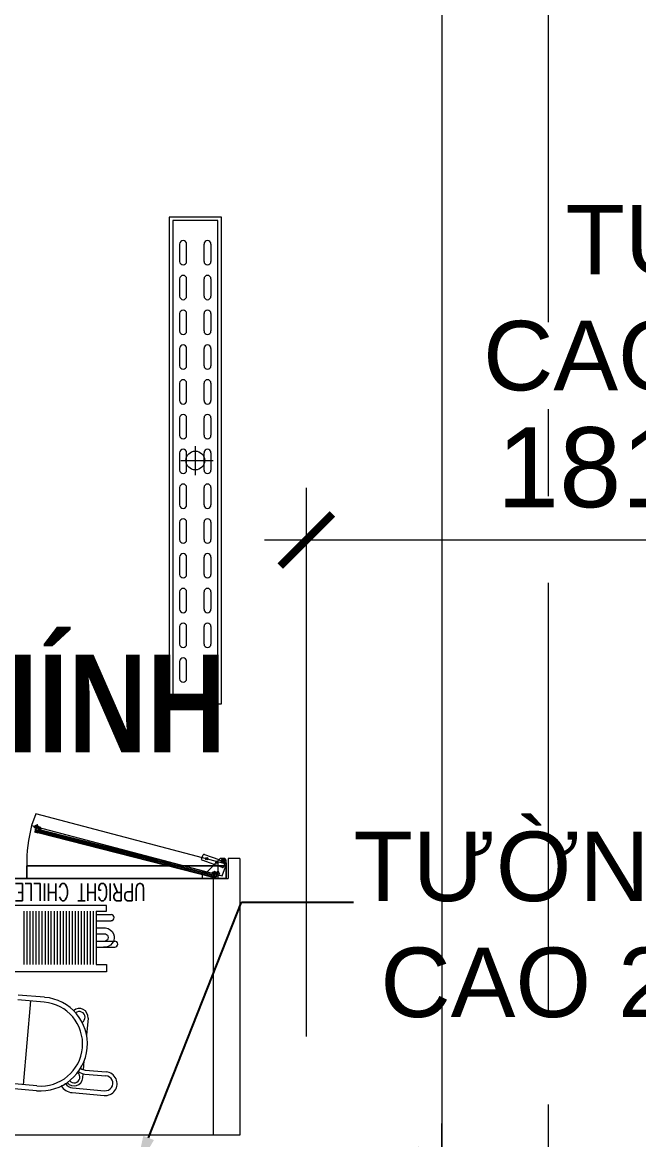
# Model space of a CAD drawing. Header units: millimetres. Extents: x 886808 to 1650903, y -1008069 to 230892.
# Drawn here: x 938442 to 940213, y -361873 to -358661 of the extents above; entities that cross this region are included whole.
import ezdxf
from ezdxf import colors
from ezdxf.entities.mleader import LeaderData, LeaderLine
from ezdxf.math import Vec2, Vec3

# ---------------------------------------------------------------- set-up
doc = ezdxf.new("R2010")
doc.units = ezdxf.units.MM
doc.linetypes.add('CENTER', pattern=[2, 1.25, -0.25, 0.25, -0.25])
doc.layers.get('0').update_dxf_attribs({"lineweight": 0})
for name, color, linetype, lineweight in [('8l NET TO', 8, 'Continuous', 9), ('A_Dim', 8, 'Continuous', 5), ('HACTH', 8, 'Continuous', 0), ('hatch', 250, 'Continuous', 0), ('I-FURN', 252, 'Continuous', 5), ('net vl', 33, 'Continuous', 5)]:
    doc.layers.add(name, color=color, linetype=linetype, lineweight=lineweight)
doc.styles.add('ADP_HC_vni_HC', font='')
doc.styles.add('MtXpl_simplex8_shx', font='simplex8.shx')
doc.styles.add('Roof Fl type B$0$GHICHUTHUONG', font='arial.ttf', dxfattribs={"width": 0.8})
doc.styles.add('TIÊU ĐỀ', font='arial.ttf', dxfattribs={"height": 230})
doc.styles.get('ADP_HC_vni_HC').set_extended_font_data('VNI-Helve-Condense')
doc.dimstyles.new('1-100', dxfattribs={"dimtxt": 230, "dimasz": 150, "dimexe": 150, "dimexo": 300, "dimgap": 90, "dimtad": 1, "dimdec": 0, "dimrnd": 5, "dimzin": 0, "dimtxsty": 'TIÊU ĐỀ', "dimblk": 'ARCHTICK', "dimcen": 100, "dimdle": 120, "dimclrd": 256, "dimclre": 256, "dimclrt": 2, "dimadec": 0, "dimazin": 0, "dimtfac": 1, "dimtdec": 0, "dimtix": 1, "dimtmove": 1, "dimatfit": 3, "dimldrblk": 'OPEN30', "dimfxl": 900, "dimtolj": 1, "dimtzin": 0, "dimlwd": 13, "dimlwe": 13, "dimarcsym": 1})

# ---------------------------------------------------------------- blocks, each defined once
blk = doc.blocks.new('TRUC KHU BEP')
at = {"layer": '8l NET TO', "color": 251, "linetype": 'CENTER', "ltscale": 1000, "true_color": 0x636466, "transparency": 33554636}
blk.add_line((5034.7, -4023.5), (5034.7, 41133.5), dxfattribs=at)
blk = doc.blocks.new('BO TRI BEP')
at = {"layer": 'net vl', "ltscale": 300, "transparency": 33554636, "insert": (2775.3, 18877.9), "char_height": 280.709, "width": 3476.932, "attachment_point": 5, "style": 'Roof Fl type B$0$GHICHUTHUONG'}
blk.add_mtext('{\\fArial|b1|i0|c0|p34;KHU NẤU CHÍNH}', dxfattribs=at)
blk = doc.blocks.new('A$C26DD556D')
at = {"layer": 'hatch', "transparency": 33554636}
for p, q in [((5905, 10964.9), (5755, 10964.9)), ((5755, 10964.9), (5755, 9564.9)), ((5895, 10954.9), (5765, 10954.9)), ((5765, 10954.9), (5765, 9574.9)), ((5895, 9574.9), (5895, 10954.9)), ((5905, 9564.9), (5905, 10964.9)), ((5785, 10887.3), (5785, 10837.3)), ((5805, 10837.3), (5805, 10887.3)), ((5855, 10837.3), (5855, 10887.3)), ((5875, 10887.3), (5875, 10837.3)), ((5785, 10787.3), (5785, 10737.3)), ((5805, 10737.3), (5805, 10787.3)), ((5855, 10737.3), (5855, 10787.3)), ((5875, 10787.3), (5875, 10737.3)), ((5785, 10687.3), (5785, 10637.3)), ((5805, 10637.3), (5805, 10687.3)), ((5855, 10637.3), (5855, 10687.3)), ((5875, 10687.3), (5875, 10637.3)), ((5785, 10587.3), (5785, 10537.3)), ((5805, 10537.3), (5805, 10587.3)), ((5855, 10537.3), (5855, 10587.3)), ((5875, 10587.3), (5875, 10537.3)), ((5785, 10487.3), (5785, 10437.3)), ((5805, 10437.3), (5805, 10487.3)), ((5855, 10437.3), (5855, 10487.3)), ((5875, 10487.3), (5875, 10437.3)), ((5785, 10387.3), (5785, 10337.3)), ((5805, 10337.3), (5805, 10387.3)), ((5855, 10337.3), (5855, 10387.3)), ((5875, 10387.3), (5875, 10337.3)), ((5785, 10287.3), (5785, 10237.3)), ((5805, 10237.3), (5805, 10287.3)), ((5830, 10306.6), (5830, 10223.2)), ((5855, 10237.3), (5855, 10287.3)), ((5875, 10287.3), (5875, 10237.3)), ((5788.2, 10264.9), (5881.7, 10264.9)), ((5785, 10187.3), (5785, 10137.3)), ((5805, 10137.3), (5805, 10187.3)), ((5855, 10137.3), (5855, 10187.3)), ((5875, 10187.3), (5875, 10137.3)), ((5785, 10087.3), (5785, 10037.3)), ((5805, 10037.3), (5805, 10087.3)), ((5855, 10037.3), (5855, 10087.3)), ((5875, 10087.3), (5875, 10037.3)), ((5785, 9987.3), (5785, 9937.3)), ((5805, 9937.3), (5805, 9987.3)), ((5855, 9937.3), (5855, 9987.3)), ((5875, 9987.3), (5875, 9937.3)), ((5785, 9887.3), (5785, 9837.3)), ((5805, 9837.3), (5805, 9887.3)), ((5855, 9837.3), (5855, 9887.3)), ((5875, 9887.3), (5875, 9837.3)), ((5785, 9787.3), (5785, 9737.3)), ((5805, 9737.3), (5805, 9787.3)), ((5855, 9737.3), (5855, 9787.3)), ((5875, 9787.3), (5875, 9737.3)), ((5785, 9687.3), (5785, 9637.3)), ((5805, 9637.3), (5805, 9687.3)), ((5855, 9637.3), (5855, 9687.3)), ((5875, 9687.3), (5875, 9637.3)), ((5765, 9574.9), (5895, 9574.9)), ((5755, 9564.9), (5905, 9564.9)), ((5371.8, 9248.9), (5359.5, 9215.1)), ((5919.6, 9104.6), (5371.8, 9248.9)), ((5359.5, 9215.1), (5907.3, 9070.7)), ((5367.1, 9212.3), (5366.8, 9210.1)), ((5366.8, 9210.1), (5374, 9207.5)), ((5367.3, 9210.9), (5367.1, 9212.3)), ((5367.6, 9210.5), (5367.3, 9210.9)), ((5375.5, 9207.6), (5367.6, 9210.5)), ((5367.9, 9211.6), (5367.7, 9210.9)), ((5367.7, 9210.9), (5375.4, 9208.1)), ((5373.7, 9209.5), (5367.9, 9211.6)), ((5368.8, 9199.5), (5368.1, 9197.7)), ((5368.1, 9197.7), (5377.5, 9194.3)), ((5372.1, 9198.3), (5368.8, 9199.5)), ((5376.6, 9217.8), (5369, 9214.6)), ((5369, 9214.6), (5369.2, 9214.3)), ((5369.8, 9214), (5376.4, 9216.8)), ((5370.7, 9202.7), (5373.3, 9201.8)), ((5372.7, 9204), (5371.3, 9204.5)), ((5376.4, 9216.8), (5373.7, 9209.5)), ((5374.5, 9209.2), (5375.8, 9212.8)), ((5375.7, 9208.8), (5374.5, 9209.2)), ((5378.1, 9196.1), (5374.8, 9197.3)), ((5375.4, 9208.1), (5375.7, 9208.8)), ((5378.6, 9211.9), (5375.5, 9209.9)), ((5375.5, 9209.5), (5376.1, 9209.3)), ((5376.1, 9209.3), (5375.5, 9207.6)), ((5375.8, 9212.8), (5381.3, 9210.8)), ((5376.1, 9213.6), (5377.4, 9217.1)), ((5383.3, 9210.9), (5376.1, 9213.6)), ((5376.1, 9200.8), (5378.8, 9199.8)), ((5377.5, 9194.3), (5378.1, 9196.1)), ((5880.2, 9066.3), (5377.5, 9194.3)), ((5379.4, 9201.6), (5378, 9202.1)), ((5880.9, 9068.1), (5378.1, 9196.1)), ((5378.2, 9206.6), (5378.8, 9208.3)), ((5386.1, 9203.7), (5378.2, 9206.6)), ((5379.7, 9208.4), (5378.6, 9211.9)), ((5378.8, 9207.7), (5378.6, 9206.9)), ((5378.6, 9206.9), (5386.3, 9204.1)), ((5378.8, 9208.3), (5379.4, 9208.1)), ((5380, 9207.2), (5378.8, 9207.7)), ((5378.8, 9199.8), (5882.8, 9071.4)), ((5379.3, 9205.5), (5386.4, 9203)), ((5883.4, 9073.1), (5379.4, 9201.6)), ((5381.3, 9210.8), (5380, 9207.2)), ((5380.8, 9207), (5382.1, 9210.5)), ((5386.6, 9204.9), (5380.8, 9207)), ((5382.1, 9210.5), (5383, 9210.2)), ((5384, 9209.1), (5384.9, 9207)), ((5385.7, 9207.3), (5384.8, 9209.4)), ((5386, 9205.9), (5386.8, 9205.6)), ((5386.6, 9203.9), (5386.1, 9203.7)), ((5387.1, 9206.4), (5386.2, 9206.7)), ((5386.3, 9204.1), (5386.6, 9204.9)), ((5386.4, 9203), (5387.6, 9204.9)), ((5386.4, 9203), (5878.9, 9078.7)), ((5387.6, 9204.9), (5386.6, 9203.9)), ((5386.8, 9205.6), (5387.1, 9206.4)), ((5848.2, 9119), (5852.5, 9130.8)), ((5856, 9132.5), (5897.9, 9117.3)), ((5345.6, 9099.4), (5918.8, 9099.4)), ((5345.6, 9063.4), (5345.6, 9099.4)), ((5918.8, 9099.4), (5345.6, 9099.4)), ((5345.6, 9099.4), (5345.6, 9063.4)), ((5907.8, 9094.5), (5849.9, 9115.5)), ((5860.3, 9121.3), (5865, 9119.6)), ((5861.8, 9118.1), (5863.5, 9122.8)), ((5901.7, 9120.1), (5863, 9081.4)), ((5890.4, 9110.4), (5895, 9108.7)), ((5891.8, 9107.2), (5893.5, 9111.9)), ((5894.8, 9108.4), (5894.8, 9063.4)), ((5897.9, 9117.3), (5899.4, 9115.5)), ((5914.3, 9120.1), (5901.7, 9120.1)), ((5903.2, 9115.2), (5905.1, 9116.8)), ((5907.3, 9070.7), (5919.6, 9104.6)), ((5916.2, 9109.7), (5911.3, 9096.1)), ((5918.8, 9115.6), (5914.3, 9120.1)), ((5918.8, 9063.4), (5918.8, 9115.6)), ((5918.8, 9108.4), (5918.8, 9063.4)), ((5918.8, 9108.4), (5918.8, 9063.4)), ((5918.8, 9099.4), (5918.8, 9063.4)), ((5918.8, 9063.4), (5918.8, 9099.4)), ((5924.5, 9120.4), (5924.5, 9063.4)), ((5924.5, 9120.4), (5924.5, 9063.4)), ((5957.5, 9120.4), (5924.5, 9120.4)), ((5957.5, 9120.4), (5957.5, 8325.4)), ((5918.8, 9063.4), (4756.2, 9063.4)), ((5918.8, 9063.4), (4756.2, 9063.4)), ((4792.5, 9063.4), (5882.5, 9063.4)), ((5345.6, 9063.4), (5329.4, 9063.4)), ((5918.8, 9063.4), (5345.6, 9063.4)), ((5345.6, 9063.4), (5918.8, 9063.4)), ((5863, 9081.4), (5849.5, 9081.4)), ((5849.5, 9081.4), (5849.5, 9063.4)), ((5849.5, 9063.4), (5918.8, 9063.4)), ((5878.9, 9078.7), (5879.2, 9080.9)), ((5886.1, 9076.1), (5878.9, 9078.7)), ((5879.2, 9080.9), (5879.4, 9079.6)), ((5879.4, 9079.6), (5879.6, 9079.1)), ((5879.6, 9079.1), (5887.5, 9076.2)), ((5879.7, 9079.5), (5880, 9080.2)), ((5887.5, 9076.7), (5879.7, 9079.5)), ((5880, 9080.2), (5885.8, 9078.1)), ((5880.2, 9066.3), (5880.9, 9068.1)), ((5889.6, 9062.9), (5880.2, 9066.3)), ((5880.3, 9081), (5880.6, 9081.8)), ((5881.2, 9080.7), (5880.3, 9081)), ((5880.6, 9081.8), (5881.4, 9081.5)), ((5880.9, 9068.1), (5884.2, 9066.9)), ((5882.3, 9081.5), (5884.3, 9082.6)), ((5882.5, 9063.4), (5924.5, 9063.4)), ((5882.5, 8325.4), (5882.5, 9063.4)), ((5884.7, 9081.9), (5882.6, 9080.8)), ((5885.4, 9070.4), (5882.8, 9071.4)), ((5883.4, 9073.1), (5884.8, 9072.6)), ((5885.8, 9078.1), (5887.1, 9081.7)), ((5887.1, 9081.7), (5886.2, 9082)), ((5886.5, 9082.8), (5893.7, 9080.2)), ((5887.9, 9081.4), (5886.6, 9077.9)), ((5886.6, 9077.9), (5887.7, 9077.4)), ((5886.9, 9065.9), (5890.2, 9064.7)), ((5887.5, 9076.2), (5888.2, 9077.9)), ((5887.7, 9077.4), (5887.5, 9076.7)), ((5887.6, 9078.5), (5890.7, 9080.5)), ((5888.2, 9077.9), (5887.6, 9078.1)), ((5893.4, 9079.4), (5887.9, 9081.4)), ((5890.8, 9068.4), (5888.2, 9069.4)), ((5890.2, 9064.7), (5889.6, 9062.9)), ((5890.1, 9070.7), (5891.5, 9070.2)), ((5890.9, 9076.9), (5890.3, 9075.2)), ((5890.3, 9075.2), (5898.2, 9072.4)), ((5890.6, 9075.5), (5890.9, 9076.3)), ((5898.4, 9072.7), (5890.6, 9075.5)), ((5890.7, 9080.5), (5891.8, 9077)), ((5891.5, 9076.7), (5890.9, 9076.9)), ((5890.9, 9076.3), (5892.1, 9075.9)), ((5898.5, 9071.6), (5891.4, 9074.2)), ((5892.1, 9075.9), (5893.4, 9079.4)), ((5895.5, 9082.9), (5892.8, 9075.6)), ((5892.8, 9075.6), (5898.6, 9073.5)), ((5893.7, 9080.2), (5895, 9083.8)), ((5898.8, 9076.5), (5895.5, 9082.9)), ((5895.9, 9083.8), (5899.7, 9076.5)), ((5898.2, 9072.4), (5898.7, 9072.5)), ((5898.6, 9073.5), (5898.4, 9072.7)), ((5899.7, 9073.5), (5898.5, 9071.6)), ((5898.7, 9072.5), (5899.7, 9073.5)), ((5899.7, 9076.5), (5899.4, 9076.3)), ((5574.4, 8985.8), (5097.5, 8985.8)), ((5337.7, 8969.5), (5337.7, 8816)), ((5346.3, 8969.5), (5346.3, 8816)), ((5355, 8969.5), (5355, 8816)), ((5363.6, 8969.5), (5363.6, 8816)), ((5372.2, 8969.5), (5372.2, 8816)), ((5380.9, 8969.5), (5380.9, 8816)), ((5389.5, 8969.5), (5389.5, 8816)), ((5398.2, 8969.5), (5398.2, 8816)), ((5406.8, 8969.5), (5406.8, 8816)), ((5415.4, 8969.5), (5415.4, 8816)), ((5424.1, 8969.5), (5424.1, 8816)), ((5432.7, 8969.5), (5432.7, 8816)), ((5441.4, 8969.5), (5441.4, 8816)), ((5450, 8969.5), (5450, 8816)), ((5458.6, 8969.5), (5458.6, 8816)), ((5467.3, 8969.5), (5467.3, 8816)), ((5475.9, 8969.5), (5475.9, 8816)), ((5484.6, 8969.5), (5484.6, 8816)), ((5493.2, 8969.5), (5493.2, 8816)), ((5501.8, 8969.5), (5501.8, 8816)), ((5510.5, 8969.5), (5510.5, 8816)), ((5519.1, 8969.5), (5519.1, 8816)), ((5527.8, 8969.5), (5527.8, 8816)), ((5536.4, 8969.5), (5536.4, 8816)), ((5545, 8969.5), (5574.4, 8969.5)), ((5545, 8969.5), (5545, 8816)), ((5574.4, 8969.5), (5574.4, 8985.8)), ((5545, 8959.1), (5588.2, 8959.1)), ((5545, 8941.8), (5588.2, 8941.8)), ((5545, 8921.1), (5572.3, 8921.1)), ((5545, 8903.8), (5571.8, 8903.8)), ((5545, 8883.1), (5598.6, 8883.1)), ((5545, 8865.8), (5598.6, 8865.8)), ((5545, 8816), (5574.4, 8816)), ((5574.4, 8816), (5574.4, 8794.5)), ((5574.4, 8794.5), (5097.5, 8794.5)), ((5395.7, 8707.6), (5320, 8714.2)), ((5396.9, 8721.4), (5321.2, 8728)), ((5336.8, 8469.9), (5357.9, 8710.9)), ((5521.8, 8661.9), (5517.5, 8612.7)), ((5508.8, 8513.1), (5511.1, 8538.9)), ((5506.8, 8489.7), (5507.8, 8501.7)), ((5513, 8500.9), (5573.2, 8495.6)), ((5513.9, 8512.1), (5574.2, 8506.8)), ((5373.5, 8452.8), (5297.7, 8459.5)), ((5374.7, 8466.6), (5298.9, 8473.2)), ((5445.3, 8466.5), (5444.8, 8467.4)), ((5457.4, 8473.3), (5456.8, 8474.2)), ((5477.2, 8461.1), (5569.5, 8453)), ((5475.9, 8447.3), (5568.3, 8439.3)), ((5957.5, 8325.4), (4717.5, 8325.4))]:
    blk.add_line(p, q, dxfattribs=at)
for centre, radius in [((5830, 10264.9), 27), ((5862.7, 9120.5), 3.37), ((5892.7, 9109.6), 3.37), ((5909.8, 9112), 4.5), ((5909.8, 9112), 2.25)]:
    blk.add_circle(centre, radius, dxfattribs=at)
for centre, radius, start, end in [((5795, 10887.3), 10, 0, 180), ((5865, 10887.3), 10, 0, 180), ((5795, 10837.3), 10, 180, 0), ((5865, 10837.3), 10, 180, 0), ((5795, 10787.3), 10, 0, 180), ((5865, 10787.3), 10, 0, 180), ((5795, 10737.3), 10, 180, 0), ((5865, 10737.3), 10, 180, 0), ((5795, 10687.3), 10, 0, 180), ((5865, 10687.3), 10, 0, 180), ((5795, 10637.3), 10, 180, 0), ((5865, 10637.3), 10, 180, 0), ((5795, 10587.3), 10, 0, 180), ((5865, 10587.3), 10, 0, 180), ((5795, 10537.3), 10, 180, 0), ((5865, 10537.3), 10, 180, 0), ((5795, 10487.3), 10, 0, 180), ((5865, 10487.3), 10, 0, 180), ((5795, 10437.3), 10, 180, 0), ((5865, 10437.3), 10, 180, 0), ((5795, 10387.3), 10, 0, 180), ((5865, 10387.3), 10, 0, 180), ((5795, 10337.3), 10, 180, 0), ((5865, 10337.3), 10, 180, 0), ((5795, 10287.3), 10, 0, 180), ((5865, 10287.3), 10, 0, 180), ((5795, 10237.3), 10, 180, 0), ((5865, 10237.3), 10, 180, 0), ((5795, 10187.3), 10, 0, 180), ((5865, 10187.3), 10, 0, 180), ((5795, 10137.3), 10, 180, 0), ((5865, 10137.3), 10, 180, 0), ((5795, 10087.3), 10, 0, 180), ((5865, 10087.3), 10, 0, 180), ((5795, 10037.3), 10, 180, 0), ((5865, 10037.3), 10, 180, 0), ((5795, 9987.3), 10, 0, 180), ((5865, 9987.3), 10, 0, 180), ((5795, 9937.3), 10, 180, 0), ((5865, 9937.3), 10, 180, 0), ((5795, 9887.3), 10, 0, 180), ((5865, 9887.3), 10, 0, 180), ((5795, 9837.3), 10, 180, 0), ((5865, 9837.3), 10, 180, 0), ((5795, 9787.3), 10, 0, 180), ((5865, 9787.3), 10, 0, 180), ((5795, 9737.3), 10, 180, 0), ((5865, 9737.3), 10, 180, 0), ((5795, 9687.3), 10, 0, 180), ((5865, 9687.3), 10, 0, 180), ((5795, 9637.3), 10, 180, 0), ((5865, 9637.3), 10, 180, 0), ((5800.4, 9103.5), 454.8, 165.8047, 180.5276), ((5369.6, 9214.4), 0.45, 202.9786, 292.9786), ((5371, 9203.6), 0.945, 70.0478, 250.0478), ((5370.8, 9200.7), 2.72, 297.419, 22.6767), ((5371.5, 9206.4), 2.72, 297.419, 22.6767), ((5377.4, 9198.3), 2.72, 117.419, 202.6767), ((5375.6, 9209.7), 0.225, 122.3899, 250.0478), ((5376.9, 9217.3), 0.54, 340.0478, 112.9786), ((5380.5, 9203.1), 2.72, 117.419, 202.6767), ((5379.1, 9200.7), 0.945, 250.0478, 70.0478), ((5379.5, 9208.3), 0.225, 250.0478, 17.7058), ((5382.4, 9208.5), 1.8, 21.4516, 70.0478), ((5382.4, 9208.5), 2.61, 21.4516, 70.0478), ((5386.6, 9207.6), 1.8, 201.4516, 250.0478), ((5386.6, 9207.6), 0.99, 201.4516, 250.0478), ((5855.1, 9129.9), 2.7, 70.0478, 160.0478), ((5850.8, 9118.1), 2.7, 160.0478, 250.0478), ((5901.4, 9117.2), 2.7, 220.0478, 310.0478), ((5909.8, 9112), 6.75, 340.0478, 133.932), ((5908.7, 9097), 2.7, 250.0478, 340.0478), ((5881.8, 9082.4), 1.8, 250.0478, 298.644), ((5881.8, 9082.4), 0.99, 250.0478, 298.644), ((5883.1, 9072.2), 0.945, 70.0478, 250.0478), ((5882.9, 9069.3), 2.72, 297.419, 22.6767), ((5885.6, 9080.3), 2.61, 70.0478, 118.644), ((5885.6, 9080.3), 1.8, 70.0478, 118.644), ((5883.5, 9075), 2.72, 297.419, 22.6767), ((5889.4, 9067), 2.72, 117.419, 202.6767), ((5887.7, 9078.4), 0.225, 122.3899, 250.0478), ((5892.6, 9071.8), 2.72, 117.419, 202.6767), ((5891.2, 9069.3), 0.945, 250.0478, 70.0478), ((5891.6, 9077), 0.225, 250.0478, 17.7058), ((5895.5, 9083.6), 0.54, 27.1171, 160.0478), ((5899.2, 9076.7), 0.45, 207.1171, 297.1171), ((5588.2, 8950.5), 8.64, 270, 90), ((5598.6, 8874.4), 8.64, 270, 90), ((5385.2, 8587.1), 134.8, 265, 85), ((5385.2, 8587.1), 121, 265, 85), ((5496.9, 8664.1), 25.1, 355, 131.802), ((5496.9, 8664.1), 16.4, 298.1627, 130.9815), ((5516.2, 8537.9), 25.9, 232.7206, 264.9997), ((5481.8, 8491.9), 25.1, 218.1949, 355), ((5481.8, 8491.9), 16.4, 219.0157, 51.8404), ((5516.2, 8537.9), 37.2, 233.8364, 265), ((5571.5, 8473), 33.9, 264.5197, 85.4804), ((5571.5, 8474.3), 21.4, 264.718, 85.283), ((5479.4, 8486.9), 39.7, 209.4285, 265.0001), ((5479.4, 8486.9), 25.9, 209.4308, 264.9997)]:
    blk.add_arc(centre, radius, start, end, dxfattribs=at)
at = {"layer": 'hatch', "transparency": 33554636, "extrusion": (0, 0, -1)}
for centre, radius, start, end in [((-5569, 8893.4), 27.8, 96.7346, 276.7347), ((-5568.8, 8893.4), 10.8, 106.2578, 253.7418)]:
    blk.add_arc(centre, radius, start, end, dxfattribs=at)
at = {"layer": 'hatch', "transparency": 33554636, "style": 'MtXpl_simplex8_shx', "width": 0.7}
blk.add_text('UPRIGHT CHILLER- HAPPY', height=50, rotation=180, dxfattribs=at).set_placement((5687.4, 9048.9))
blk = doc.blocks.new('_ArchTick')
at = {"color": 0, "linetype": 'ByBlock', "const_width": 0.15}
blk.add_lwpolyline([(-0.5, -0.5), (0.5, 0.5)], dxfattribs=at)
blk = doc.blocks.new('*D1124')
at = {"layer": 'A_Dim', "lineweight": 13, "transparency": 16777216}
for p, q in [((939647, -352279.2), (939647, -362096.5)), ((939531, -352399.2), (939797, -352399.2)), ((939508.1, -361976.5), (939797, -361976.5))]:
    blk.add_line(p, q, dxfattribs=at)
at = {"layer": 'Defpoints', "color": 0, "transparency": 16777216}
for p in [(939231, -352399.2), (939208.1, -361976.5), (939647, -361976.5)]:
    blk.add_point(p, dxfattribs=at)
at = {"layer": 'A_Dim', "lineweight": 13, "transparency": 16777216, "xscale": 150, "yscale": 150, "zscale": 150}
for p, rotation in [((939647, -352399.2), 90), ((939647, -361976.5), 270)]:
    blk.add_blockref('_ArchTick', p, dxfattribs=dict(at, rotation=rotation))
at = {"layer": 'A_Dim', "color": 2, "transparency": 16777216, "insert": (939439.6, -357187.8), "char_height": 230, "attachment_point": 5, "rotation": 90, "style": 'TIÊU ĐỀ'}
blk.add_mtext('\\A1;9575', dxfattribs=at)
blk = doc.blocks.new('_Open30')
at = {"color": 0, "linetype": 'ByBlock', "lineweight": -2}
for p, q in [((-1, 0.268), (0, 0)), ((0, 0), (-1, -0.268)), ((0, 0), (-1, 0))]:
    blk.add_line(p, q, dxfattribs=at)
blk = doc.blocks.new('*D1125')
at = {"layer": 'A_Dim', "lineweight": 13, "transparency": 16777216}
for p, q in [((939647, -361976.5), (939647, -361826.5)), ((939508.1, -361976.5), (939797, -361976.5)), ((939647, -361976.5), (939647, -362575.5)), ((939558.2, -362575.5), (939797, -362575.5)), ((939647, -362575.5), (939647, -362725.5))]:
    blk.add_line(p, q, dxfattribs=at)
at = {"layer": 'Defpoints', "color": 0, "transparency": 16777216}
for p in [(939208.1, -361976.5), (939258.2, -362575.5), (939647, -362575.5)]:
    blk.add_point(p, dxfattribs=at)
at = {"layer": 'A_Dim', "lineweight": 13, "transparency": 16777216, "xscale": 150, "yscale": 150, "zscale": 150}
for p, rotation in [((939647, -361976.5), 270), ((939647, -362575.5), 90)]:
    blk.add_blockref('_ArchTick', p, dxfattribs=dict(at, rotation=rotation))
at = {"layer": 'A_Dim', "color": 2, "transparency": 16777216, "insert": (939439.6, -362276), "char_height": 230, "attachment_point": 5, "rotation": 90, "style": 'TIÊU ĐỀ'}
blk.add_mtext('\\A1;600', dxfattribs=at)
blk = doc.blocks.new('*D1136')
at = {"layer": 'A_Dim', "lineweight": 13, "transparency": 16777216}
for p, q in [((939258.1, -361576.5), (939258.1, -359999)), ((941067.7, -361726.4), (941067.7, -359999)), ((939138.1, -360149), (941187.7, -360149))]:
    blk.add_line(p, q, dxfattribs=at)
at = {"layer": 'Defpoints', "color": 0, "transparency": 16777216}
for p in [(941067.7, -360149), (939258.1, -361876.5), (941067.7, -362026.4, 0)]:
    blk.add_point(p, dxfattribs=at)
at = {"layer": 'A_Dim', "lineweight": 13, "transparency": 16777216, "xscale": 150, "yscale": 150, "zscale": 150, "rotation": 180}
blk.add_blockref('_ArchTick', (939258.1, -360149), dxfattribs=at)
at = {"layer": 'A_Dim', "lineweight": 13, "transparency": 16777216, "xscale": 150, "yscale": 150, "zscale": 150}
blk.add_blockref('_ArchTick', (941067.7, -360149), dxfattribs=at)
at = {"layer": 'A_Dim', "color": 2, "transparency": 16777216, "insert": (940162.9, -359941.6), "char_height": 230, "attachment_point": 5, "style": 'TIÊU ĐỀ'}
blk.add_mtext('\\A1;1810', dxfattribs=at)

msp = doc.modelspace()

# ---------------------------------------------------------------- block references
at = {"transparency": 33554636}
msp.add_blockref('TRUC KHU BEP', (934918.6, -379499.2), dxfattribs=at)
at = {"layer": 'HACTH', "color": 252, "lineweight": -2, "true_color": 0x939598, "transparency": 33554636}
msp.add_blockref('BO TRI BEP', (934988.6, -379499.2), dxfattribs=at)
at = {"layer": 'I-FURN', "transparency": 33554636}
msp.add_blockref('A$C26DD556D', (933109.1, -370185.5), dxfattribs=at)

# ---------------------------------------------------------------- dimensions: what is measured, and where the dimension line sits
at = {"layer": 'A_Dim'}
for base, p1, p2, picture, middle in [((939647, -361976.5), (939231, -352399.2), (939208.1, -361976.5), '*D1124', (939439.6, -357187.8)), ((939647, -362575.5), (939208.1, -361976.5), (939258.2, -362575.5), '*D1125', (939439.6, -362276))]:
    dim = msp.add_linear_dim(base=base, p1=p1, p2=p2, angle=90, dimstyle='1-100', dxfattribs=at)
    dim.commit()
    dim.dimension.update_dxf_attribs({"geometry": picture, "text_midpoint": middle})
dim = msp.add_linear_dim(base=(941067.7, -360149), p1=(939258.1, -361876.5), p2=(941067.7, -362026.4, 0), dimstyle='1-100', dxfattribs=at)
dim.commit()
dim.dimension.update_dxf_attribs({"geometry": '*D1136', "text_midpoint": (940162.9, -359941.6)})

# ---------------------------------------------------------------- leaders
at = {"layer": 'HACTH', "color": 252, "lineweight": -2, "true_color": 0x939598, "transparency": 33554636}
ml = msp.add_multileader_mtext('Standard', dxfattribs=at)
ml.set_content('{\\fArial|b0|i0|c0|p34;\\C256;TƯỜNG\\P CAO 1200}', color=30, style='ADP_HC_vni_HC')
ml.set_leader_properties()
ml.build(insert=Vec2(0, 0))
ml.multileader.update_dxf_attribs({"text_left_attachment_type": 7, "text_right_attachment_type": 7, "text_top_attachment_type": 10, "text_bottom_attachment_type": 10, "dogleg_length": 0.36, "arrow_head_size": 100})
ctx = ml.context
ctx.base_point, ctx.char_height, ctx.arrow_head_size, ctx.landing_gap_size, ctx.plane_origin = Vec3(939701.4, -359389), 200, 100, 0, Vec3(932344.2, -363514.5)
ctx.left_attachment, ctx.right_attachment, ctx.text_align_type = 7, 7, 2
notes = []
notes.append((ctx, [(1, (1, 1, 0), (941391.5, -359389), (-1, 0), 321.2, [(0, [(941858, -360226.1)], 0, [])])]))
ctx.mtext.insert, ctx.mtext.alignment, ctx.mtext.flow_direction = Vec3(941070.3, -359185.6), 3, 5
ml = msp.add_multileader_mtext('Standard', dxfattribs=at)
ml.set_content('{\\fArial|b0|i0|c0|p34;\\C256;TƯỜNG\\P CAO 2400}', color=30, style='ADP_HC_vni_HC')
ml.set_leader_properties()
ml.build(insert=Vec2(0, 0))
ml.multileader.update_dxf_attribs({"text_left_attachment_type": 7, "text_right_attachment_type": 7, "text_top_attachment_type": 10, "text_bottom_attachment_type": 10, "dogleg_length": 0.36, "arrow_head_size": 100})
ctx = ml.context
ctx.base_point, ctx.char_height, ctx.arrow_head_size, ctx.landing_gap_size, ctx.plane_origin = Vec3(939393.1, -361190.9), 200, 100, 0, Vec3(931714.7, -365316.4)
ctx.left_attachment, ctx.right_attachment = 7, 7
notes.append((ctx, [(0, (1, 1, 0), (939071.9, -361190.9), (1, 0), 321.2, [(0, [(938768.3, -361961.5)], 0, [])])]))
ctx.mtext.insert, ctx.mtext.flow_direction = Vec3(939393.1, -360987.5), 5
for ctx, leaders in notes:
    for number, flags, end, landing, length, lines in leaders:
        leader = LeaderData()
        leader.index, (leader.has_last_leader_line, leader.has_dogleg_vector, leader.attachment_direction) = number, flags
        leader.last_leader_point, leader.dogleg_vector, leader.dogleg_length = Vec3(end), Vec3(landing), length
        for number, points, colour, breaks in lines:
            line = LeaderLine()
            line.index, line.vertices, line.color, line.breaks = number, Vec3.list(points), colors.encode_raw_color(colour), breaks
            leader.lines.append(line)
        ctx.leaders.append(leader)

doc.saveas('drawing.dxf')
